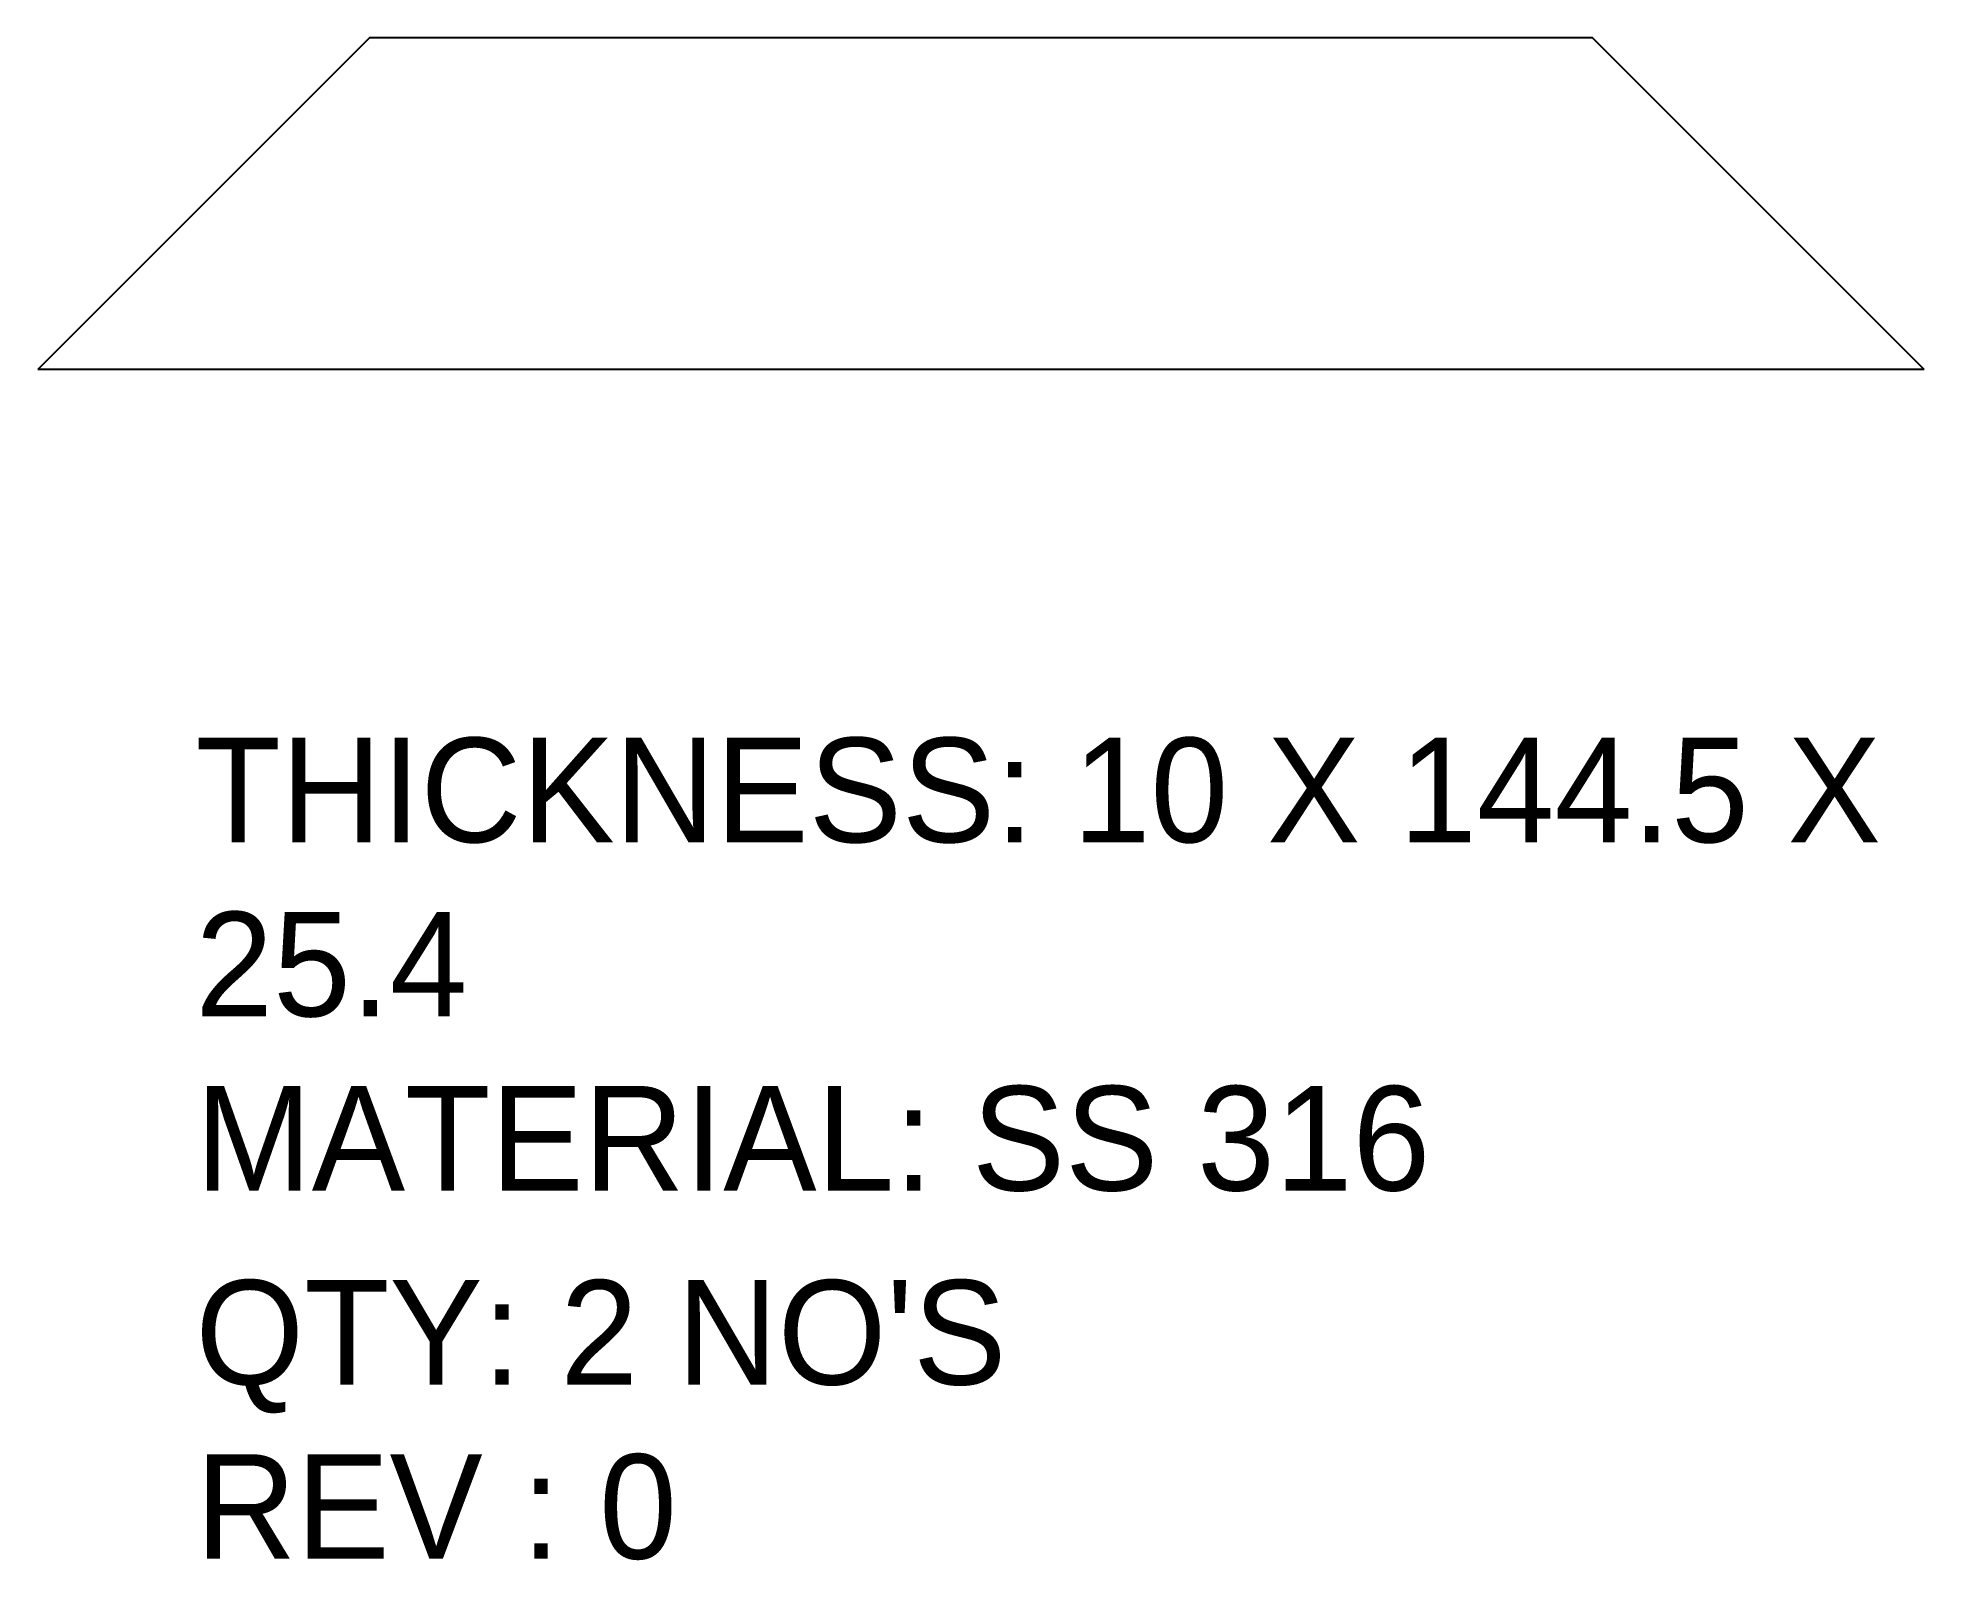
# Model space of a CAD drawing. Header units: inches. Extents: x 2327 to 2471, y -369 to -252.
import ezdxf

# ---------------------------------------------------------------- set-up
doc = ezdxf.new("R2010")
doc.units = ezdxf.units.IN
doc.header["$MEASUREMENT"] = 0
doc.layers.add('LaserCutting', color=3, linetype='Continuous')

msp = doc.modelspace()

# ---------------------------------------------------------------- linework, layer by layer
at = {"layer": 'LaserCutting'}
for p, q in [((2352.38, -252.06), (2326.98, -277.46)), ((2446, -252.06), (2352.38, -252.06)), ((2471.4, -277.46), (2446, -252.06)), ((2471.4, -277.46), (2326.98, -277.46))]:
    msp.add_line(p, q, dxfattribs=at)

# ---------------------------------------------------------------- texts
at = {"color": 7}
for s, p in [('THICKNESS: 10 X 144.5 X ', (2339.05, -313.65)), ('25.4', (2339.05, -326.98)), ('MATERIAL: SS 316', (2339.05, -340.31)), ("QTY: 2 NO'S", (2339.05, -355.17)), ('REV : 0', (2339.05, -368.5))]:
    msp.add_text(s, height=8, dxfattribs=at).set_placement(p)

doc.saveas('drawing.dxf')
